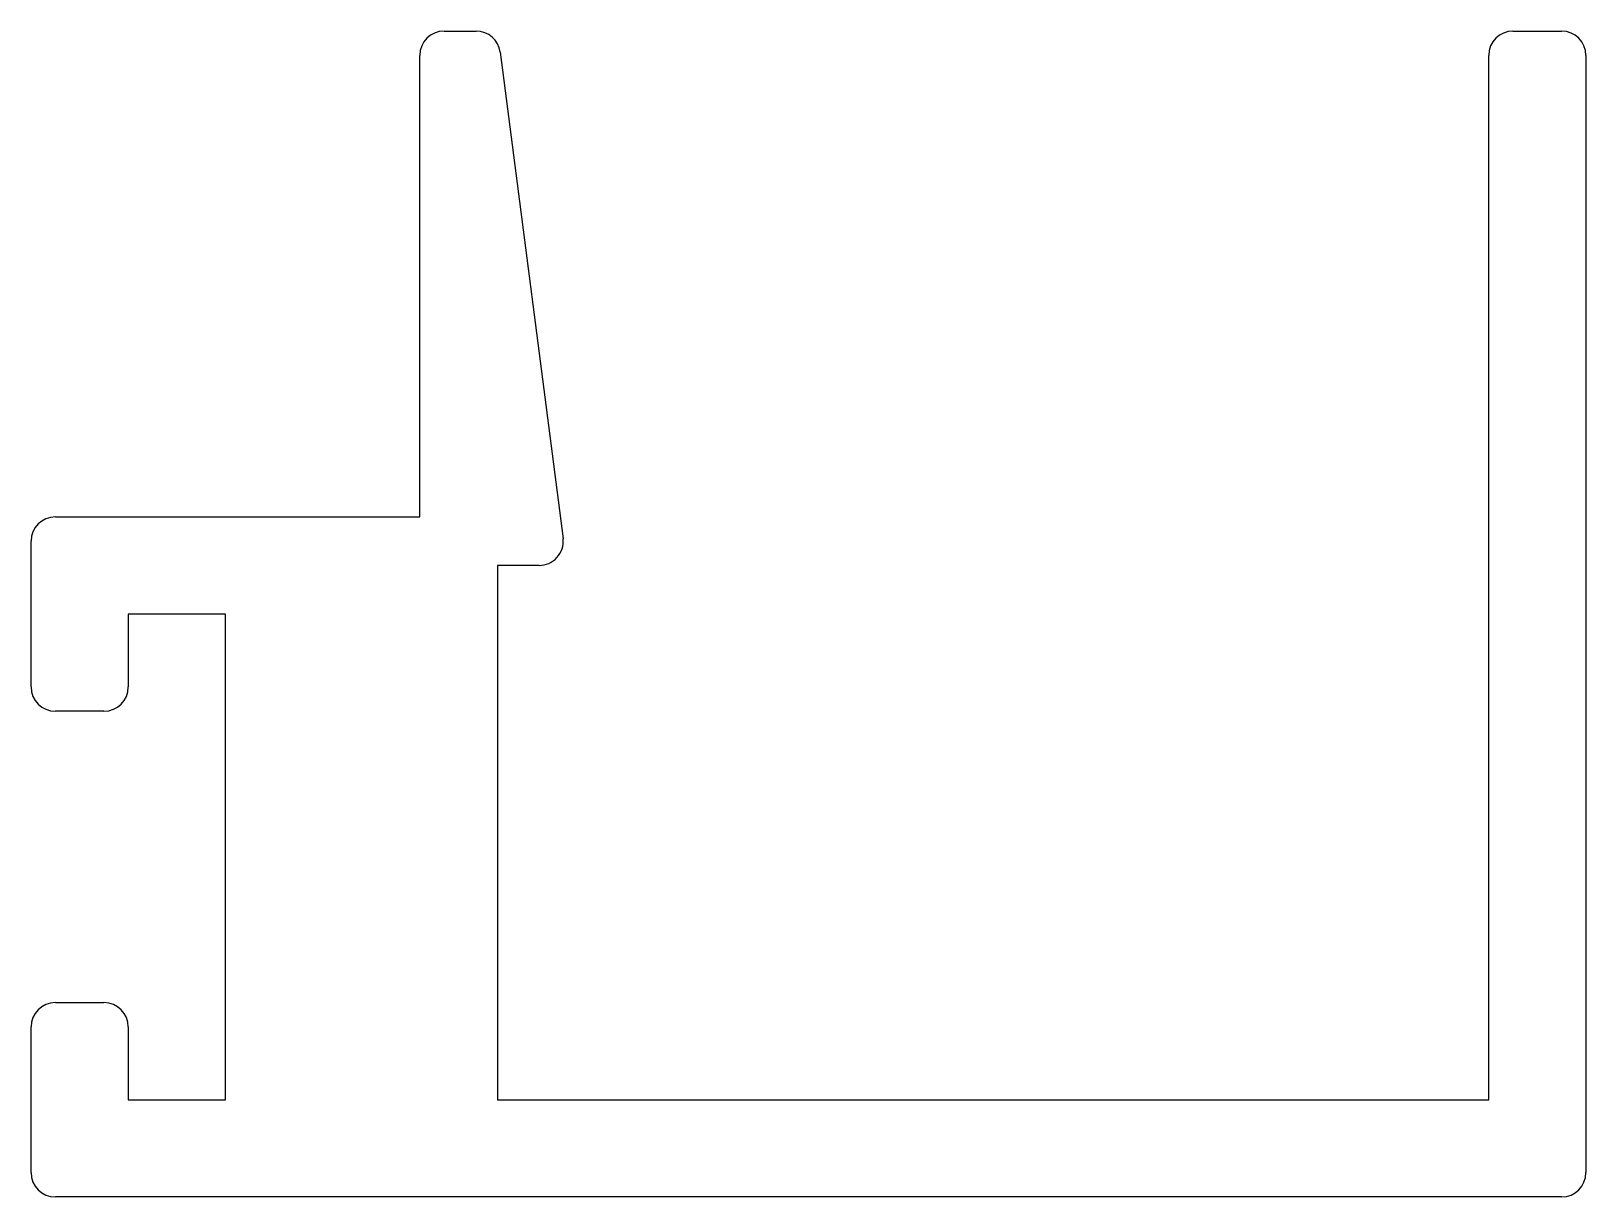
# Model space of a CAD drawing. Extents: x 1912.8 to 1928.8, y 2216.5 to 2228.5.
import ezdxf

# ---------------------------------------------------------------- set-up
doc = ezdxf.new("R2010")
doc.units = 0
doc.layers.get('0').update_dxf_attribs({"linetype": 'CONTINUOUS'})

msp = doc.modelspace()

# ---------------------------------------------------------------- linework, layer by layer
for p, q in [((1917.021, 2228.537), (1917.351, 2228.537)), ((1928.021, 2228.537), (1928.521, 2228.537)), ((1916.771, 2223.537), (1916.771, 2228.287)), ((1917.599, 2228.319), (1918.247, 2223.31)), ((1927.771, 2217.537), (1927.771, 2228.287)), ((1928.771, 2228.287), (1928.771, 2216.787)), ((1913.021, 2223.537), (1916.771, 2223.537)), ((1912.771, 2221.787), (1912.771, 2223.287)), ((1917.571, 2223.037), (1917.571, 2217.537)), ((1917.998, 2223.037), (1917.571, 2223.037)), ((1913.771, 2222.537), (1913.771, 2221.787)), ((1914.771, 2222.537), (1913.771, 2222.537)), ((1914.771, 2217.537), (1914.771, 2222.537)), ((1913.521, 2221.537), (1913.021, 2221.537)), ((1913.021, 2218.537), (1913.521, 2218.537)), ((1912.771, 2216.787), (1912.771, 2218.287)), ((1913.771, 2218.287), (1913.771, 2217.537)), ((1913.771, 2217.537), (1914.771, 2217.537)), ((1917.571, 2217.537), (1927.771, 2217.537)), ((1928.521, 2216.537), (1913.021, 2216.537))]:
    msp.add_line(p, q)
for centre, start, end in [((1917.021, 2228.287), 90, 180), ((1917.351, 2228.287), 7.3623, 90), ((1928.021, 2228.287), 90, 180), ((1928.521, 2228.287), 0, 90), ((1913.021, 2223.287), 90, 180), ((1917.998, 2223.287), 270, 5.1944), ((1913.021, 2221.787), 180, 270), ((1913.521, 2221.787), 270, 360), ((1913.021, 2218.287), 90, 180), ((1913.521, 2218.287), 0, 90), ((1913.021, 2216.787), 180, 270), ((1928.521, 2216.787), 270, 360)]:
    msp.add_arc(centre, 0.25, start, end)

doc.saveas('drawing.dxf')
